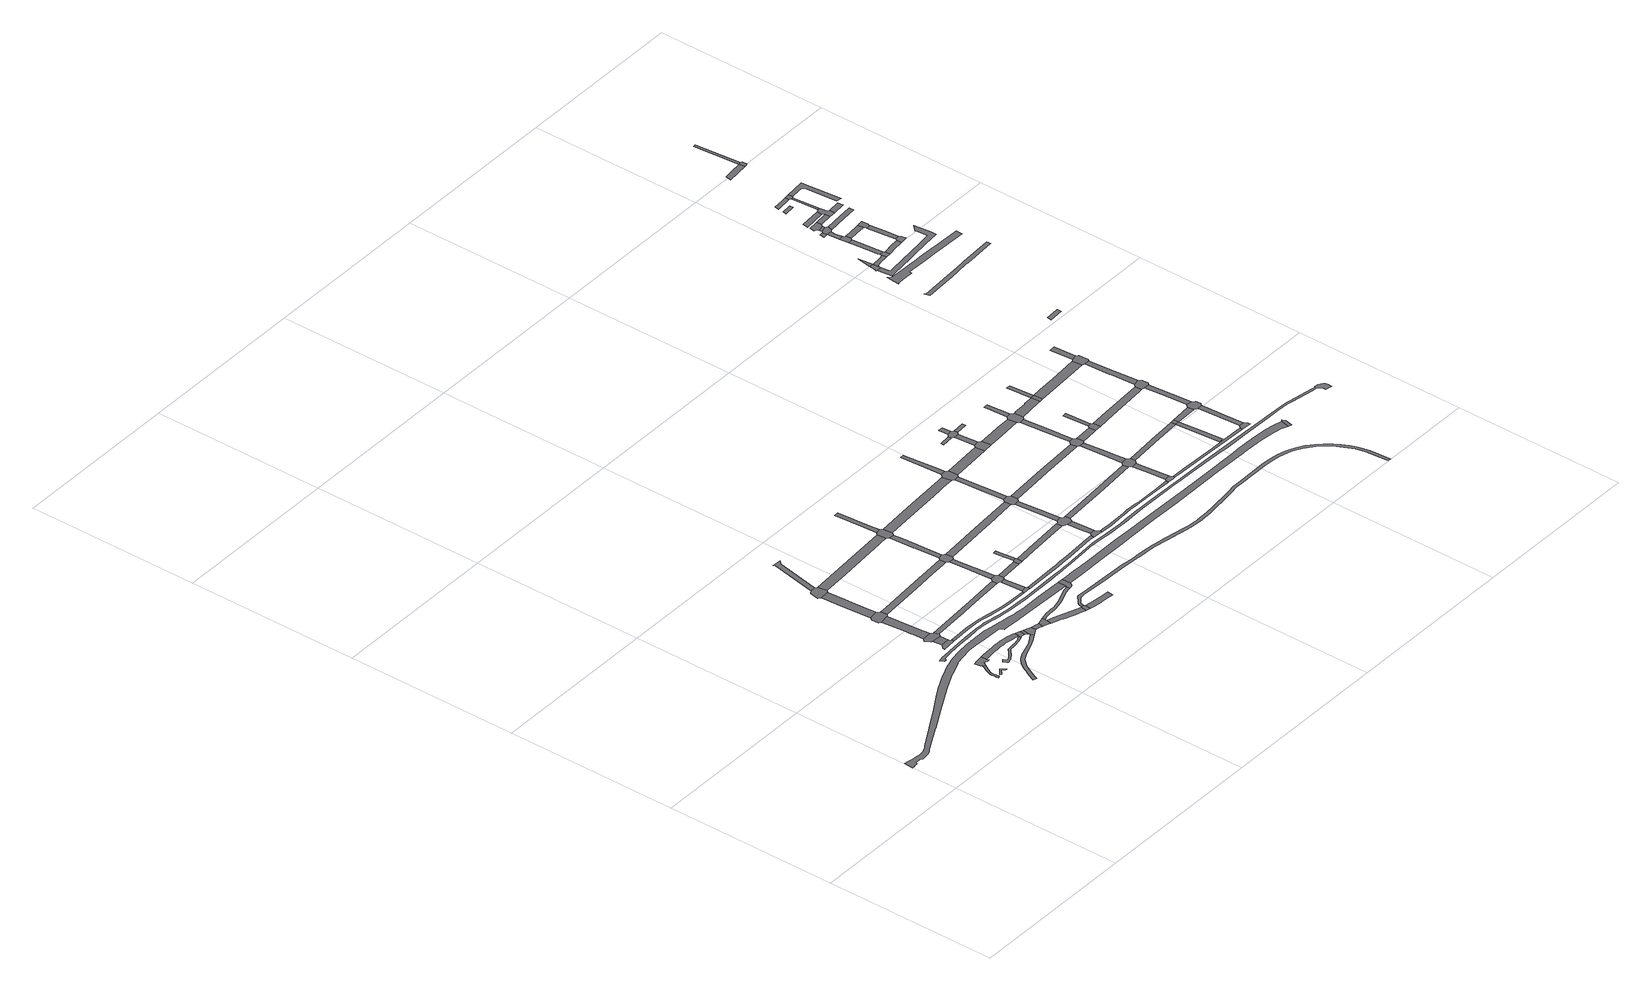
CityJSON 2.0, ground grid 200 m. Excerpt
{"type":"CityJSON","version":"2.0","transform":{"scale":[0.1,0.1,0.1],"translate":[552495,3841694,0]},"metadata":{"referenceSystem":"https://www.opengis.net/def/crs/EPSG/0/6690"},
"CityObjects":{
"road1":{"type":"Road","attributes":{"RoadStructureAttribute.sectionType":"1"},"geometry":[{"type":"MultiSurface","lod":"1","boundaries":[[[0,1,2,3,4,5,6,7,8,9,10,11,12,13,14,15,16,17,18,19,20,21,22,23,24,25,26,27,28,29,30,31,32,33,34,35,36,37,38,39,40,41,42,43,44,45,46,47,48,49,50,51,52,53,54,55,56,57,58,59,60,61,62,63,64,65,66,67,68,69,70,71,72,73,74]]]}]},
"road2":{"type":"Road","geometry":[{"type":"MultiSurface","lod":"1","boundaries":[[[75,76,77,78,79,80,81,82,83,84,85,86,87,88,89,90,91,92,93,94,95,96,97,98,99,100,101]]]}]},
"road3":{"type":"Road","geometry":[{"type":"MultiSurface","lod":"1","boundaries":[[[102,103,104,105,106,107,108,109,110,111,112,113,114,115,116,117]]]}]},
"road4":{"type":"Road","geometry":[{"type":"MultiSurface","lod":"1","boundaries":[[[118,119,120,121,122,123,124,75,101,125,126,127,128,129,130]]]}]},
"road5":{"type":"Road","geometry":[{"type":"MultiSurface","lod":"1","boundaries":[[[131,132,133,134,135,136,137,138]]]}]},
"road6":{"type":"Road","attributes":{"RoadStructureAttribute.sectionType":"1"},"geometry":[{"type":"MultiSurface","lod":"1","boundaries":[[[139,133,132,140]]]}]},
"road7":{"type":"Road","geometry":[{"type":"MultiSurface","lod":"1","boundaries":[[[141,142,143,144,139,140,145,146]]]}]},
"road8":{"type":"Road","attributes":{"RoadStructureAttribute.sectionType":"1"},"geometry":[{"type":"MultiSurface","lod":"1","boundaries":[[[147,148,149,150,151,152,153,154,142,141]]]}]},
"road9":{"type":"Road","attributes":{"RoadStructureAttribute.sectionType":"1"},"geometry":[{"type":"MultiSurface","lod":"1","boundaries":[[[155,156,157,158,159,160,161,162,163,164,165,166,167,168,169,170,171,172,173,174,175,176,177,178,179,180,181,182,183,184]]]}]},
"road10":{"type":"Road","geometry":[{"type":"MultiSurface","lod":"1","boundaries":[[[185,186,187,188,189,190,191,192,193,194,195,196,197,198,199,200,201,202,203,204,205,206,207,208,209,210,211,212,213,214,215,216,217,218,219,220,221,222,223,224,225,226,227,228,229,230,231]]]}]},
"road11":{"type":"Road","attributes":{"RoadStructureAttribute.sectionType":"1"},"geometry":[{"type":"MultiSurface","lod":"1","boundaries":[[[232,233,234,235,236,237,238,239,240,241,242,243,118,130,244,245,246,247,248,249,250,251,252,253,254,255,256,257,258,259,260,261,262,185,263]]]}]},
"road12":{"type":"Road","geometry":[{"type":"MultiSurface","lod":"1","boundaries":[[[264,265,266,267,150,149,268,269]]]}]},
"road13":{"type":"Road","attributes":{"RoadStructureAttribute.sectionType":"1"},"geometry":[{"type":"MultiSurface","lod":"1","boundaries":[[[270,271,272,273,274,275,265,264]]]}]},
"road14":{"type":"Road","geometry":[{"type":"MultiSurface","lod":"1","boundaries":[[[276,277,278,279,273,272,280,281]]]}]},
"road15":{"type":"Road","geometry":[{"type":"MultiSurface","lod":"1","boundaries":[[[282,263,185,231,283,284,285]]]}]},
"road16":{"type":"Road","attributes":{"RoadStructureAttribute.sectionType":"1"},"geometry":[{"type":"MultiSurface","lod":"1","boundaries":[[[285,284,286,287]]]}]},
"road17":{"type":"Road","attributes":{"RoadStructureAttribute.sectionType":"1"},"geometry":[{"type":"MultiSurface","lod":"1","boundaries":[[[288,289,290,291,292,277,276]]]}]},
"road18":{"type":"Road","geometry":[{"type":"MultiSurface","lod":"1","boundaries":[[[293,287,286,155,184,294,295,296]]]}]},
"road19":{"type":"Road","attributes":{"RoadStructureAttribute.sectionType":"1"},"geometry":[{"type":"MultiSurface","lod":"1","boundaries":[[[297,298,299,300,301,302,303,304,305,306,138,137,307,308,309,310,311,312,313,314,315,316,317,318]]]}]},
"road20":{"type":"Road","attributes":{"RoadStructureAttribute.sectionType":"1"},"geometry":[{"type":"MultiSurface","lod":"1","boundaries":[[[319,320,321,296,295,322,323,324,325]]]}]},
"road21":{"type":"Road","attributes":{"RoadStructureAttribute.sectionType":"1"},"geometry":[{"type":"MultiSurface","lod":"1","boundaries":[[[326,327,328,329,330,146,145,331,332,333,334,335]]]}]},
"road22":{"type":"Road","geometry":[{"type":"MultiSurface","lod":"1","boundaries":[[[336,337,325,324,338,339,340,341,342]]]}]},
"road23":{"type":"Road","attributes":{"RoadStructureAttribute.sectionType":"1"},"geometry":[{"type":"MultiSurface","lod":"1","boundaries":[[[343,344,345,269,268,346,347,348,349,350]]]}]},
"road24":{"type":"Road","attributes":{"RoadStructureAttribute.sectionType":"1"},"geometry":[{"type":"MultiSurface","lod":"1","boundaries":[[[351,352,340,339,353,354,355,356,357,358,359,360]]]}]},
"road25":{"type":"Road","attributes":{"RoadStructureAttribute.sectionType":"1"},"geometry":[{"type":"MultiSurface","lod":"1","boundaries":[[[361,281,280,362,363,364,365,366,367,368]]]}]},
"road26":{"type":"Road","attributes":{"RoadStructureAttribute.sectionType":"1"},"geometry":[{"type":"MultiSurface","lod":"1","boundaries":[[[369,370,371,372,373,374,375,376,377,378,379,380,336,342,381,382,383,384,385,386,387,388,389,390,391]]]}]},
"road27":{"type":"Road","geometry":[{"type":"MultiSurface","lod":"1","boundaries":[[[392,360,359,393,394,395]]]}]},
"road28":{"type":"Road","geometry":[{"type":"MultiSurface","lod":"1","boundaries":[[[396,397,318,317,398,399,400]]]}]},
"road29":{"type":"Road","attributes":{"RoadStructureAttribute.sectionType":"1"},"geometry":[{"type":"MultiSurface","lod":"1","boundaries":[[[401,402,403,404,405,397,396]]]}]},
"road30":{"type":"Road","geometry":[{"type":"MultiSurface","lod":"1","boundaries":[[[406,407,408,326,335,409,410,404,403,411,412,413]]]}]},
"road31":{"type":"Road","attributes":{"RoadStructureAttribute.sectionType":"1"},"geometry":[{"type":"MultiSurface","lod":"1","boundaries":[[[414,415,416,394,393,417,418,419,420,421]]]}]},
"road32":{"type":"Road","attributes":{"RoadStructureAttribute.sectionType":"1"},"geometry":[{"type":"MultiSurface","lod":"1","boundaries":[[[422,423,424,425,426,427,407,406]]]}]},
"road33":{"type":"Road","geometry":[{"type":"MultiSurface","lod":"1","boundaries":[[[428,429,430,343,350,426,425,431,432]]]}]},
"road34":{"type":"Road","geometry":[{"type":"MultiSurface","lod":"1","boundaries":[[[433,74,73,434,369,391,435,436,437,438,439,440]]]}]},
"road35":{"type":"Road","attributes":{"RoadStructureAttribute.sectionType":"1"},"geometry":[{"type":"MultiSurface","lod":"1","boundaries":[[[441,413,412,442]]]}]},
"road36":{"type":"Road","attributes":{"RoadStructureAttribute.sectionType":"1"},"geometry":[{"type":"MultiSurface","lod":"1","boundaries":[[[443,444,445,430,429,446,447,448,449]]]}]},
"road37":{"type":"Road","geometry":[{"type":"MultiSurface","lod":"1","boundaries":[[[450,451,452,453,361,368,443,449,454,455]]]}]},
"road38":{"type":"Road","geometry":[{"type":"MultiSurface","lod":"1","boundaries":[[[456,457,441,442,458,459]]]}]},
"road39":{"type":"Road","attributes":{"RoadStructureAttribute.sectionType":"1"},"geometry":[{"type":"MultiSurface","lod":"1","boundaries":[[[460,461,462,463,464,452,451]]]}]},
"road40":{"type":"Road","attributes":{"RoadStructureAttribute.sectionType":"1"},"geometry":[{"type":"MultiSurface","lod":"1","boundaries":[[[465,466,467,468,457,456]]]}]},
"road41":{"type":"Road","attributes":{"RoadStructureAttribute.sectionType":"1"},"geometry":[{"type":"MultiSurface","lod":"1","boundaries":[[[469,470,471,472,473,474,400,399,475,476,477,478,479,480,481,482]]]}]},
"road42":{"type":"Road","attributes":{"RoadStructureAttribute.sectionType":"1"},"geometry":[{"type":"MultiSurface","lod":"1","boundaries":[[[483,484,432,431,485,486,487,488]]]}]},
"road43":{"type":"Road","attributes":{"RoadStructureAttribute.sectionType":"1"},"geometry":[{"type":"MultiSurface","lod":"1","boundaries":[[[489,490,459,458,491,492,493]]]}]},
"road44":{"type":"Road","attributes":{"RoadStructureAttribute.sectionType":"1"},"geometry":[{"type":"MultiSurface","lod":"1","boundaries":[[[494,495,496,497,455,454,498,499,500,501,502,503,504]]]}]},
"road45":{"type":"Road","geometry":[{"type":"MultiSurface","lod":"1","boundaries":[[[505,506,507,482,481,508,509,510]]]}]},
"road46":{"type":"Road","attributes":{"RoadStructureAttribute.sectionType":"1"},"geometry":[{"type":"MultiSurface","lod":"1","boundaries":[[[511,512,507,506,513,514]]]}]},
"road47":{"type":"Road","geometry":[{"type":"MultiSurface","lod":"1","boundaries":[[[515,516,517,518,489,493,511,514,519,520,521]]]}]},
"road48":{"type":"Road","attributes":{"RoadStructureAttribute.sectionType":"1"},"geometry":[{"type":"MultiSurface","lod":"1","boundaries":[[[522,523,524,525,526,517,516]]]}]},
"road49":{"type":"Road","geometry":[{"type":"MultiSurface","lod":"1","boundaries":[[[527,528,529,483,488,525,524,530,531]]]}]},
"road50":{"type":"Road","attributes":{"RoadStructureAttribute.sectionType":"1"},"geometry":[{"type":"MultiSurface","lod":"1","boundaries":[[[532,533,534,535,529,528]]]}]},
"road51":{"type":"Road","attributes":{"RoadStructureAttribute.sectionType":"1"},"geometry":[{"type":"MultiSurface","lod":"1","boundaries":[[[536,537,538,539,540,541,542,543,544,545,546,547,548,549,550,551,552,553,554,555,556,557,558,559,560,561,562,563,564,565,566,567,568,569,570,571,572,573,574,575,576,577,578,579,580,581,582,583,584,585,586,587,588,589,590,591,592,593,594,595,596,597,598,599,600,601,602,603,604,605,606,607,608,609,610,611,612,613,614,615,616,617,618,619,620,621,622,623,624,625,626,627,628,629,630,631,632,633,634,635,636,637,638,639,640,641,642,643,644,645,646,647,648,649,650,651]]]}]},
"road52":{"type":"Road","geometry":[{"type":"MultiSurface","lod":"1","boundaries":[[[652,653,654,494,504,534,533,655,656,657]]]}]},
"road53":{"type":"Road","attributes":{"RoadStructureAttribute.sectionType":"1"},"geometry":[{"type":"MultiSurface","lod":"1","boundaries":[[[658,659,660,661,662,663,652,657]]]}]},
"road54":{"type":"Road","attributes":{"RoadStructureAttribute.sectionType":"1"},"geometry":[{"type":"MultiSurface","lod":"1","boundaries":[[[664,665,666,667,668,669,670,671,672,673,674,675,676,677,678,679,680,681,682,683,684,685,686,687,688,689,690,691,692,693,694,695,696,697,698,699,700,701,702,703,704,705,706,707,708,709,710,711,712,392,395,713,714,715,716,717,718,719,720,721,722,723,724,725,726,727,728,729,730,731,732,733,734,735,736,737,738,739,740,741,742,743,744,745,746,747,748,749,750,751,752,753,754,755,756,757,758,759,760,761,762,763]]]}]},
"road55":{"type":"Road","attributes":{"RoadStructureAttribute.sectionType":"1"},"geometry":[{"type":"MultiSurface","lod":"1","boundaries":[[[764,765,766,767,768,769,770,771,510,509,772,773,774,775,776,777,778,779,780]]]}]},
"road56":{"type":"Road","attributes":{"RoadStructureAttribute.sectionType":"1"},"geometry":[{"type":"MultiSurface","lod":"1","boundaries":[[[781,782,656,655,783]]]}]},
"road57":{"type":"Road","attributes":{"RoadStructureAttribute.sectionType":"1"},"geometry":[{"type":"MultiSurface","lod":"1","boundaries":[[[784,785,521,520,786,787,788,789]]]}]},
"road58":{"type":"Road","attributes":{"RoadStructureAttribute.sectionType":"1"},"geometry":[{"type":"MultiSurface","lod":"1","boundaries":[[[790,791,531,530,792,793]]]}]},
"road59":{"type":"Road","attributes":{"RoadStructureAttribute.sectionType":"1"},"geometry":[{"type":"MultiSurface","lod":"1","boundaries":[[[794,795,796,797,798,799,800,801,802,803,804,805,806,807,808,809,440,439,810,811,812,813,814,815,816,817,818,819,820,821,822,823,824,825,826,827,828,829]]]}]},
"road60":{"type":"Road","geometry":[{"type":"MultiSurface","lod":"1","boundaries":[[[830,831,832,833]]]}]},
"road61":{"type":"Road","geometry":[{"type":"MultiSurface","lod":"1","boundaries":[[[834,835,781,783,836,837]]]}]},
"road62":{"type":"Road","attributes":{"RoadStructureAttribute.sectionType":"1"},"geometry":[{"type":"MultiSurface","lod":"1","boundaries":[[[838,835,834,839]]]}]},
"road63":{"type":"Road","geometry":[{"type":"MultiSurface","lod":"1","boundaries":[[[840,841,830,833,838,839,842,843]]]}]},
"road64":{"type":"Road","attributes":{"RoadStructureAttribute.sectionType":"1"},"geometry":[{"type":"MultiSurface","lod":"1","boundaries":[[[844,845,841,840]]]}]},
"road65":{"type":"Road","geometry":[{"type":"MultiSurface","lod":"1","boundaries":[[[846,847,848,780,779,849,850,851,852]]]}]},
"road66":{"type":"Road","geometry":[{"type":"MultiSurface","lod":"1","boundaries":[[[853,854,843,842]]]}]},
"road67":{"type":"Road","attributes":{"RoadStructureAttribute.sectionType":"1"},"geometry":[{"type":"MultiSurface","lod":"1","boundaries":[[[855,856,857,858,848,847]]]}]},
"road68":{"type":"Road","geometry":[{"type":"MultiSurface","lod":"1","boundaries":[[[859,860,861,784,789,862,863,857,856,864,865]]]}]},
"road69":{"type":"Road","attributes":{"RoadStructureAttribute.sectionType":"1"},"geometry":[{"type":"MultiSurface","lod":"1","boundaries":[[[866,867,868,837,836,869,870]]]}]},
"road70":{"type":"Road","attributes":{"RoadStructureAttribute.sectionType":"1"},"geometry":[{"type":"MultiSurface","lod":"1","boundaries":[[[871,872,873,874,875,861,860]]]}]},
"road71":{"type":"Road","geometry":[{"type":"MultiSurface","lod":"1","boundaries":[[[876,877,878,790,793,874,873,879,880]]]}]},
"road72":{"type":"Road","attributes":{"RoadStructureAttribute.sectionType":"1"},"geometry":[{"type":"MultiSurface","lod":"1","boundaries":[[[881,882,883,884,885,886,877,876]]]}]},
"road73":{"type":"Road","geometry":[{"type":"MultiSurface","lod":"1","boundaries":[[[887,888,889,866,870,883,882,890,891]]]}]},
"road74":{"type":"Road","attributes":{"RoadStructureAttribute.sectionType":"1"},"geometry":[{"type":"MultiSurface","lod":"1","boundaries":[[[892,880,879,893,894]]]}]},
"road75":{"type":"Road","attributes":{"RoadStructureAttribute.sectionType":"1"},"geometry":[{"type":"MultiSurface","lod":"1","boundaries":[[[895,896,897,898,889,888]]]}]},
"road76":{"type":"Road","attributes":{"RoadStructureAttribute.sectionType":"1"},"geometry":[{"type":"MultiSurface","lod":"1","boundaries":[[[899,900,901,865,864,902,903]]]}]},
"road77":{"type":"Road","geometry":[{"type":"MultiSurface","lod":"1","boundaries":[[[904,905,892,894,906,907]]]}]},
"road78":{"type":"Road","attributes":{"RoadStructureAttribute.sectionType":"1"},"geometry":[{"type":"MultiSurface","lod":"1","boundaries":[[[908,909,910,852,851,911,912,913,914,915]]]}]},
"road79":{"type":"Road","attributes":{"RoadStructureAttribute.sectionType":"1"},"geometry":[{"type":"MultiSurface","lod":"1","boundaries":[[[916,917,905,904]]]}]},
"road80":{"type":"Road","attributes":{"RoadStructureAttribute.sectionType":"1"},"geometry":[{"type":"MultiSurface","lod":"1","boundaries":[[[918,919,920,921,922,923,891,890,924,925]]]}]},
"road81":{"type":"Road","geometry":[{"type":"MultiSurface","lod":"1","boundaries":[[[926,918,925,927]]]}]},
"road82":{"type":"Road","attributes":{"RoadStructureAttribute.sectionType":"1"},"geometry":[{"type":"MultiSurface","lod":"1","boundaries":[[[928,929,918,926]]]}]},
"road83":{"type":"Road","attributes":{"RoadStructureAttribute.sectionType":"1"},"geometry":[{"type":"MultiSurface","lod":"1","boundaries":[[[903,930,931,932,933,934]]]}]},
"road84":{"type":"Road","geometry":[{"type":"MultiSurface","lod":"1","boundaries":[[[935,899,903,934]]]}]},
"road85":{"type":"Road","attributes":{"RoadStructureAttribute.sectionType":"1"},"geometry":[{"type":"MultiSurface","lod":"1","boundaries":[[[936,937,907,906,938,939,940]]]}]},
"road86":{"type":"Road","attributes":{"RoadStructureAttribute.sectionType":"1"},"geometry":[{"type":"MultiSurface","lod":"1","boundaries":[[[941,942,935,934,943]]]}]},
"road87":{"type":"Road","geometry":[{"type":"MultiSurface","lod":"1","boundaries":[[[944,915,914,945,946,947]]]}]},
"road88":{"type":"Road","attributes":{"RoadStructureAttribute.sectionType":"1"},"geometry":[{"type":"MultiSurface","lod":"1","boundaries":[[[948,949,950,926,927,951,952]]]}]},
"road89":{"type":"Road","attributes":{"RoadStructureAttribute.sectionType":"1"},"geometry":[{"type":"MultiSurface","lod":"1","boundaries":[[[953,954,955,956,957,944,947]]]}]},
"road90":{"type":"Road","geometry":[{"type":"MultiSurface","lod":"1","boundaries":[[[958,941,943,956,955,959,960,961,962,963]]]}]},
"road91":{"type":"Road","geometry":[{"type":"MultiSurface","lod":"1","boundaries":[[[964,829,828,965,966]]]}]},
"road92":{"type":"Road","attributes":{"RoadStructureAttribute.sectionType":"1"},"geometry":[{"type":"MultiSurface","lod":"1","boundaries":[[[967,968,969,958,963,970,971,972]]]}]},
"road93":{"type":"Road","geometry":[{"type":"MultiSurface","lod":"1","boundaries":[[[973,974,975,936,940,976,967,972,977,978]]]}]},
"road94":{"type":"Road","attributes":{"RoadStructureAttribute.sectionType":"1"},"geometry":[{"type":"MultiSurface","lod":"1","boundaries":[[[979,980,981,982,983,975,974]]]}]},
"road95":{"type":"Road","geometry":[{"type":"MultiSurface","lod":"1","boundaries":[[[984,985,986,987,948,952,981,980,988,989]]]}]},
"road96":{"type":"Road","attributes":{"RoadStructureAttribute.sectionType":"1"},"geometry":[{"type":"MultiSurface","lod":"1","boundaries":[[[990,991,985,984]]]}]},
"road97":{"type":"Road","attributes":{"RoadStructureAttribute.sectionType":"1"},"geometry":[{"type":"MultiSurface","lod":"1","boundaries":[[[992,993,994,995,996]]]}]},
"road98":{"type":"Road","geometry":[{"type":"MultiSurface","lod":"1","boundaries":[[[997,998,999,1000,1001,1002,1003]]]}]},
"road99":{"type":"Road","geometry":[{"type":"MultiSurface","lod":"1","boundaries":[[[1004,997,1003]]]}]},
"road100":{"type":"Road","attributes":{"RoadStructureAttribute.sectionType":"1"},"geometry":[{"type":"MultiSurface","lod":"1","boundaries":[[[1005,1006,1007,1003,1002,1008,1009,1010,1011,1012]]]}]},
"road101":{"type":"Road","geometry":[{"type":"MultiSurface","lod":"1","boundaries":[[[1013,1014,1015,1005,1012,1016,1017]]]}]},
"road102":{"type":"Road","attributes":{"RoadStructureAttribute.sectionType":"1"},"geometry":[{"type":"MultiSurface","lod":"1","boundaries":[[[1018,1019,1020,1021,1022,1023,1024,1015,1014]]]}]},
"road103":{"type":"Road","attributes":{"RoadStructureAttribute.sectionType":"1"},"geometry":[{"type":"MultiSurface","lod":"1","boundaries":[[[1025,1026,1027,1028,1029,1030,1031,1032,1033,1034,1035,1036,1037,1038,1039,1040,1041]]]}]},
"road104":{"type":"Road","attributes":{"RoadStructureAttribute.sectionType":"1"},"geometry":[{"type":"MultiSurface","lod":"1","boundaries":[[[1042,1043,1044,1045]]]}]},
"road105":{"type":"Road","geometry":[{"type":"MultiSurface","lod":"1","boundaries":[[[1046,1047,1048,1049,1050,1021,1020,1051,1052,1053,1054,1055]]]}]},
"road106":{"type":"Road","attributes":{"RoadStructureAttribute.sectionType":"1"},"geometry":[{"type":"MultiSurface","lod":"1","boundaries":[[[1045,1049,1048,1056,1057,1058]]]}]},
"road107":{"type":"Road","attributes":{"RoadStructureAttribute.sectionType":"1"},"geometry":[{"type":"MultiSurface","lod":"1","boundaries":[[[1059,1060,1061,1062,1063,1064,1065,1066,1067,1068,1069,1070,1071,1072,1073,1074,1075,1076,1077,1078,1079,1080]]]}]},
"road108":{"type":"Road","attributes":{"RoadStructureAttribute.sectionType":"1"},"geometry":[{"type":"MultiSurface","lod":"1","boundaries":[[[1081,1082,1083,1084,1085,1086,1087,1088,1089,1090,1091,1092,1093,1094,1095,1096,1097,1098,1099,1100,1101,1102,1103,1001,1000]]]}]},
"road109":{"type":"Road","attributes":{"RoadStructureAttribute.sectionType":"1"},"geometry":[{"type":"MultiSurface","lod":"1","boundaries":[[[1104,1105,1106,1017,1016,1107,1108,1109]]]}]},
"road110":{"type":"Road","geometry":[{"type":"MultiSurface","lod":"1","boundaries":[[[1110,1111,1112,1113,1042,1045,1058,1114,1115,1116]]]}]},
"road111":{"type":"Road","attributes":{"RoadStructureAttribute.sectionType":"1"},"geometry":[{"type":"MultiSurface","lod":"1","boundaries":[[[1117,1118,1119,1120,1112,1111]]]}]},
"road112":{"type":"Road","attributes":{"RoadStructureAttribute.sectionType":"1"},"geometry":[{"type":"MultiSurface","lod":"1","boundaries":[[[1121,1122,1123,1124,1125,1119,1118,1126,1127]]]}]},
"road113":{"type":"Road","attributes":{"RoadStructureAttribute.sectionType":"1"},"geometry":[{"type":"MultiSurface","lod":"1","boundaries":[[[1128,1129,1130,1131,1055,1054,1132,1133,1134,1135]]]}]},
"road114":{"type":"Road","geometry":[{"type":"MultiSurface","lod":"1","boundaries":[[[1136,1137,1138,1139]]]}]},
"road115":{"type":"Road","geometry":[{"type":"MultiSurface","lod":"1","boundaries":[[[1140,1141,1142,1143,1144,1104,1109,1145,1146]]]}]},
"road116":{"type":"Road","attributes":{"RoadStructureAttribute.sectionType":"1"},"geometry":[{"type":"MultiSurface","lod":"1","boundaries":[[[1147,1121,1127,1148]]]}]},
"road117":{"type":"Road","attributes":{"RoadStructureAttribute.sectionType":"1"},"geometry":[{"type":"MultiSurface","lod":"1","boundaries":[[[1149,1150,1151,1152]]]}]},
"road118":{"type":"Road","attributes":{"RoadStructureAttribute.sectionType":"1"},"geometry":[{"type":"MultiSurface","lod":"1","boundaries":[[[1153,1154,1155,1156,1157,1142,1141]]]}]},
"road119":{"type":"Road","geometry":[{"type":"MultiSurface","lod":"1","boundaries":[[[1158,1159,1128,1135,1160,1161,1156,1155,1162,1163,1164]]]}]},
"road120":{"type":"Road","attributes":{"RoadStructureAttribute.sectionType":"1"},"geometry":[{"type":"MultiSurface","lod":"1","boundaries":[[[1165,1166,1116,1115,1167,1168]]]}]},
"road121":{"type":"Road","attributes":{"RoadStructureAttribute.sectionType":"1"},"geometry":[{"type":"MultiSurface","lod":"1","boundaries":[[[1169,1170,1171,1172,1173]]]}]},
"road122":{"type":"Road","geometry":[{"type":"MultiSurface","lod":"1","boundaries":[[[1174,1175,1176,1177,1178,1136,1139,1179,1147,1148,1180,1181]]]}]},
"road123":{"type":"Road","geometry":[{"type":"MultiSurface","lod":"1","boundaries":[[[1182,1183,1184,1177,1176]]]}]},
"road124":{"type":"Road","geometry":[{"type":"MultiSurface","lod":"1","boundaries":[[[1185,1169,1173,1183,1182,1186]]]}]},
"road125":{"type":"Road","attributes":{"RoadStructureAttribute.sectionType":"1"},"geometry":[{"type":"MultiSurface","lod":"1","boundaries":[[[1187,1188,1181,1180,1189]]]}]},
"road126":{"type":"Road","attributes":{"RoadStructureAttribute.sectionType":"1"},"geometry":[{"type":"MultiSurface","lod":"1","boundaries":[[[1190,1185,1186,1191,1192,1193,1194,1195]]]}]},
"road127":{"type":"Road","attributes":{"RoadStructureAttribute.sectionType":"1"},"geometry":[{"type":"MultiSurface","lod":"1","boundaries":[[[1196,1197,1198,1199,1200]]]}]},
"road128":{"type":"Road","geometry":[{"type":"MultiSurface","lod":"1","boundaries":[[[1201,1196,1200,1202,1203]]]}]},
"road129":{"type":"Road","geometry":[{"type":"MultiSurface","lod":"1","boundaries":[[[1204,1205,1196,1201]]]}]}
},
"vertices":[
[2991,1321,0],[2746,1321,0],[2638,1329,0],[2621,1330,0],[2544,1340,0],[2433,1355,0],[2424,1357,0],[2310,1374,0],[2210,1388,0],[2078,1389,0],[2035,1389,0],[1930,1388,0],[1785,1374,0],[1663,1348,0],[1601,1335,0],[1591,1330,0],[1530,1312,0],[1509,1306,0],[1387,1253,0],[1379,1250,0],[1292,1209,0],[1185,1158,0],[1065,1085,0],[885,975,0],[626,825,0],[621,822,0],[358,670,0],[334,656,0],[269,628,0],[248,624,0],[213,622,0],[171,626,0],[120,631,0],[56,638,0],[8,647,0],[1,542,0],[32,539,0],[32,543,0],[39,552,0],[73,548,0],[82,552,0],[86,562,0],[95,572,0],[153,569,0],[176,557,0],[184,555,0],[202,554,0],[236,558,0],[277,564,0],[305,577,0],[334,595,0],[367,614,0],[642,762,0],[650,767,0],[926,919,0],[1049,986,0],[1229,1083,0],[1331,1132,0],[1416,1173,0],[1464,1192,0],[1539,1222,0],[1630,1257,0],[1637,1265,0],[1746,1286,0],[1861,1305,0],[1880,1305,0],[1974,1306,0],[2119,1302,0],[2331,1292,0],[2359,1247,0],[2400,1246,0],[2564,1241,0],[2684,1238,0],[3293,1220,0],[3294,1315,0],
[1749,1046,0],[1747,1035,0],[1739,1016,0],[1738,1013,0],[1728,994,0],[1717,970,0],[1704,942,0],[1694,920,0],[1690,899,0],[1688,874,0],[1688,851,0],[1690,831,0],[1692,799,0],[1719,809,0],[1717,814,0],[1715,829,0],[1713,847,0],[1711,864,0],[1711,879,0],[1713,895,0],[1717,914,0],[1724,933,0],[1734,953,0],[1745,974,0],[1756,992,0],[1760,1000,0],[1773,1023,0],
[1765,817,0],[1775,826,0],[1784,834,0],[1794,843,0],[1805,851,0],[1814,854,0],[1822,849,0],[1841,826,0],[1847,821,0],[1856,824,0],[1852,839,0],[1841,853,0],[1825,872,0],[1815,882,0],[1742,824,0],[1755,808,0],
[1856,1148,0],[1831,1145,0],[1794,1139,0],[1763,1134,0],[1730,1127,0],[1739,1060,0],[1746,1056,0],[1784,1041,0],[1795,1060,0],[1803,1072,0],[1842,1051,0],[1866,1054,0],[1862,1081,0],
[1879,1557,0],[1878,1577,0],[1774,1569,0],[1741,1534,0],[1734,1506,0],[1889,1518,0],[1900,1518,0],[1899,1548,0],
[1765,1679,0],[1872,1670,0],
[1848,1781,0],[1738,1774,0],[1714,1747,0],[1747,1689,0],[1902,1705,0],[1880,1758,0],
[1842,1863,0],[1830,2027,0],[1812,2287,0],[1703,2269,0],[1708,2206,0],[1724,2018,0],[1733,1924,0],[1733,1902,0],
[2447,998,0],[2394,963,0],[2337,930,0],[2330,926,0],[2282,907,0],[2213,878,0],[2145,858,0],[2101,837,0],[2071,818,0],[2058,809,0],[2024,777,0],[1989,729,0],[1960,681,0],[1950,656,0],[1930,621,0],[1908,575,0],[1891,538,0],[1880,510,0],[1918,497,0],[1929,528,0],[1951,576,0],[1990,646,0],[2022,704,0],[2089,782,0],[2111,794,0],[2161,820,0],[2238,849,0],[2320,884,0],[2402,923,0],[2469,961,0],
[2353,1073,0],[2333,1058,0],[2317,1049,0],[2304,1043,0],[2288,1037,0],[2269,1033,0],[2249,1030,0],[2227,1028,0],[2204,1026,0],[2176,1023,0],[2131,1017,0],[2122,1015,0],[2114,1009,0],[2093,989,0],[2076,975,0],[2060,962,0],[2042,947,0],[2025,934,0],[2009,923,0],[1998,919,0],[1986,918,0],[1975,924,0],[1963,939,0],[1955,951,0],[1923,928,0],[1948,890,0],[1955,879,0],[1963,881,0],[1969,882,0],[1987,888,0],[2008,898,0],[2031,911,0],[2053,926,0],[2080,946,0],[2105,971,0],[2120,984,0],[2133,994,0],[2155,996,0],[2178,998,0],[2209,1001,0],[2234,1004,0],[2257,1008,0],[2285,1015,0],[2316,1023,0],[2336,1031,0],[2355,1040,0],[2356,1041,0],
[2351,1132,0],[2314,1142,0],[2270,1152,0],[2228,1158,0],[2184,1163,0],[2143,1164,0],[2094,1164,0],[2050,1162,0],[2008,1160,0],[1960,1157,0],[1916,1154,0],[1875,1150,0],[1882,1083,0],[1908,1087,0],[1937,1090,0],[1962,1093,0],[1986,1094,0],[2011,1095,0],[2045,1096,0],[2069,1097,0],[2093,1097,0],[2124,1098,0],[2153,1098,0],[2179,1097,0],[2201,1096,0],[2228,1092,0],[2255,1088,0],[2278,1085,0],[2303,1081,0],[2322,1079,0],[2350,1074,0],[2373,1125,0],
[1796,2413,0],[1688,2401,0],[1667,2370,0],[1674,2289,0],[1836,2307,0],[1830,2382,0],
[1776,2703,0],[1770,2788,0],[1757,2990,0],[1648,2983,0],[1661,2798,0],[1668,2696,0],
[1737,3141,0],[1679,3137,0],[1641,3116,0],[1621,3009,0],[1782,3016,0],[1762,3123,0],
[2385,1122,0],[2376,1048,0],[2411,1040,0],[2426,1107,0],
[2444,1016,0],[2460,1095,0],
[1840,3649,0],[1877,3680,0],[1775,3691,0],[1783,3684,0],[1785,3665,0],
[2495,1081,0],[2517,989,0],[2544,1004,0],[2545,1062,0],
[2729,1496,0],[2629,1502,0],[2544,1515,0],[2507,1521,0],[2491,1524,0],[2461,1528,0],[2356,1545,0],[2326,1547,0],[2261,1554,0],[2141,1560,0],[2139,1530,0],[2264,1529,0],[2287,1526,0],[2341,1520,0],[2456,1502,0],[2492,1496,0],[2513,1493,0],[2558,1487,0],[2629,1477,0],[2732,1471,0],[2949,1468,0],[2951,1491,0],
[2611,1047,0],[2603,1049,0],[2568,1057,0],[2599,995,0],[2615,989,0],[2630,984,0],[2643,1045,0],
[2906,1834,0],[2874,1832,0],[2597,1812,0],[2442,1800,0],[2092,1774,0],[2222,1727,0],[2324,1734,0],[2456,1743,0],[2739,1763,0],[2911,1775,0],
[2730,1069,0],[2678,1055,0],[2679,968,0],[2719,954,0],[2734,1016,0],[2726,1023,0],[2736,1036,0],
[2863,2460,0],[2345,2421,0],[1919,2388,0],[2202,2333,0],[2351,2345,0],[2640,2369,0],[2824,2382,0],[2868,2385,0],
[3050,902,0],[2810,988,0],[2762,939,0],[2830,909,0],[2855,899,0],[2975,851,0],[3083,814,0],[3088,812,0],[3102,809,0],[3113,880,0],
[2806,3200,0],[2103,3040,0],[2203,3048,0],[2371,3061,0],[2609,3078,0],[2715,3086,0],[2751,3089,0],[2816,3094,0],
[3282,1204,0],[3263,1196,0],[3241,1191,0],[3221,1186,0],[3205,1181,0],[3155,1163,0],[3050,1119,0],[2953,1096,0],[2895,1093,0],[2818,1087,0],[2766,1076,0],[2741,1071,0],[2773,1049,0],[2779,1049,0],[2833,1055,0],[2921,1060,0],[2988,1074,0],[3070,1094,0],[3135,1117,0],[3180,1138,0],[3207,1148,0],[3278,1161,0],[3284,1162,0],
[3120,882,0],[3150,799,0],[3160,868,0],[3155,875,0],
[3029,1511,0],[2964,1506,0],[3034,1469,0],[3047,1469,0],[3046,1499,0],
[3017,1651,0],[3009,1744,0],[3011,1766,0],[2951,1753,0],[2957,1649,0],
[2998,1872,0],[2932,1866,0],[2925,1858,0],[2934,1773,0],[2946,1763,0],[3014,1776,0],[3026,1784,0],[3023,1846,0],
[3363,842,0],[3258,854,0],[3175,865,0],[3201,788,0],[3276,779,0],[3361,775,0],[3466,768,0],[3471,835,0],
[2996,1894,0],[2975,2105,0],[2974,2119,0],[2953,2361,0],[2897,2359,0],[2914,2114,0],
[2964,2479,0],[2943,2496,0],[2885,2484,0],[2979,2391,0],[2973,2471,0],
[3313,1314,0],[3292,1214,0],[3305,1165,0],[3328,1173,0],[3345,1184,0],[3355,1199,0],[3360,1212,0],[3361,1313,0],
[3291,1867,0],[3296,1804,0],
[2842,3069,0],[2863,2784,0],[2864,2780,0],[2924,2785,0],[2923,2794,0],[2908,2998,0],[2902,3069,0],
[2909,3218,0],[2893,3234,0],[2830,3220,0],[2824,3220,0],[2925,3105,0],[2918,3209,0],
[3344,1886,0],[3304,1882,0],[3350,1808,0],[3346,1871,0],
[2892,3242,0],[2880,3349,0],[2850,3725,0],[2798,3725,0],[2821,3375,0],
[3327,2062,0],[3322,2119,0],[3284,2117,0],[3290,2044,0],
[4033,1536,0],[3781,1519,0],[3679,1516,0],[3574,1513,0],[3511,1511,0],[3486,1510,0],[3466,1475,0],[3506,1476,0],[3573,1479,0],[3699,1485,0],[3781,1489,0],[4044,1504,0],[4098,1500,0],[4101,1537,0],
[4009,2551,0],[3495,2511,0],[3502,2432,0],[3644,2443,0],[3977,2472,0],[4015,2475,0],
[4042,1926,0],[3554,1888,0],[3561,1823,0],[3920,1849,0],[4048,1859,0],
[3944,3287,0],[3890,3284,0],[3430,3252,0],[3177,3230,0],[3173,3122,0],[3309,3130,0],[3532,3149,0],[3661,3160,0],[3784,3169,0],[3825,3172,0],[3970,3183,0],
[4191,1545,0],[4189,1567,0],[4128,1562,0],[4189,1493,0],[4220,1491,0],[4221,1516,0],
[4103,1832,0],[4116,1690,0],[4180,1692,0],[4170,1828,0],
[4171,1932,0],[4142,1955,0],[4086,1952,0],[4062,1928,0],[4180,1853,0],[4200,1875,0],[4196,1934,0],
[4142,1966,0],[4123,2206,0],[4104,2452,0],[4046,2445,0],[4066,2202,0],
[4118,2568,0],[4099,2585,0],[4038,2584,0],[4129,2481,0],[4126,2561,0],
[4076,2872,0],[4052,3166,0],[3993,3159,0],[4016,2867,0],
[7508,1248,0],[7502,1281,0],[7492,1298,0],[7472,1316,0],[7445,1325,0],[7402,1335,0],[7397,1320,0],[7360,1327,0],[7056,1380,0],[7019,1386,0],[6997,1388,0],[6719,1398,0],[6654,1400,0],[6264,1411,0],[5997,1418,0],[5781,1424,0],[5422,1431,0],[5338,1433,0],[5281,1434,0],[4949,1440,0],[4793,1444,0],[4677,1443,0],[4589,1439,0],[4519,1437,0],[4439,1435,0],[4362,1435,0],[4209,1441,0],[4099,1447,0],[4049,1452,0],[4017,1451,0],[3917,1448,0],[3779,1436,0],[3733,1434,0],[3597,1427,0],[3572,1426,0],[3434,1421,0],[3417,1420,0],[3282,1421,0],[3085,1419,0],[2930,1418,0],[2787,1419,0],[2697,1423,0],[2592,1432,0],[2586,1433,0],[2524,1439,0],[2522,1439,0],[2445,1451,0],[2402,1458,0],[2314,1472,0],[2287,1474,0],[2242,1476,0],[2194,1476,0],[2192,1476,0],[2064,1472,0],[1902,1465,0],[1735,1453,0],[1612,1440,0],[1552,1427,0],[1575,1382,0],[1600,1385,0],[1620,1412,0],[1745,1429,0],[1895,1440,0],[2067,1444,0],[2147,1450,0],[2192,1453,0],[2290,1446,0],[2400,1433,0],[2439,1426,0],[2522,1411,0],[2530,1411,0],[2600,1405,0],[2638,1402,0],[2750,1396,0],[2875,1392,0],[3085,1394,0],[3285,1394,0],[3402,1398,0],[3421,1398,0],[3545,1404,0],[3572,1405,0],[3677,1410,0],[3746,1414,0],[3859,1420,0],[3947,1428,0],[4019,1426,0],[4059,1427,0],[4184,1418,0],[4282,1411,0],[4362,1407,0],[4470,1408,0],[4496,1409,0],[4599,1412,0],[4687,1418,0],[4798,1417,0],[4949,1415,0],[5264,1411,0],[5388,1408,0],[5554,1404,0],[5814,1392,0],[6009,1386,0],[6059,1384,0],[6344,1377,0],[6705,1373,0],[6864,1372,0],[6942,1368,0],[7007,1361,0],[7067,1351,0],[7327,1309,0],[7380,1300,0],[7405,1285,0],[7420,1270,0],[7428,1255,0],[7425,1230,0],[7426,1218,0],[7504,1207,0],
[3983,3325,0],[3983,3315,0],[3956,3288,0],[4075,3190,0],[4071,3299,0],[4044,3320,0],
[4039,3379,0],[4033,3439,0],[4028,3501,0],[4000,3812,0],[3952,3809,0],[3979,3380,0],
[6914,153,0],[6905,258,0],[6887,327,0],[6871,390,0],[6843,465,0],[6805,537,0],[6764,606,0],[6725,655,0],[6709,676,0],[6651,738,0],[6577,800,0],[6572,804,0],[6482,858,0],[6432,881,0],[6386,902,0],[6289,926,0],[6199,938,0],[6162,940,0],[6064,944,0],[5694,943,0],[5606,942,0],[5514,929,0],[5382,910,0],[5328,903,0],[5207,888,0],[5119,882,0],[5030,879,0],[4960,876,0],[4956,876,0],[4910,880,0],[4820,889,0],[4728,903,0],[4667,913,0],[4509,941,0],[4398,960,0],[4354,967,0],[4221,978,0],[4151,981,0],[4084,984,0],[4026,990,0],[3906,1000,0],[3563,1014,0],[3306,1024,0],[3246,1024,0],[3231,1018,0],[3174,971,0],[3152,953,0],[3139,943,0],[3132,920,0],[3162,925,0],[3212,968,0],[3231,983,0],[3244,986,0],[3251,986,0],[3304,987,0],[3562,976,0],[3904,963,0],[4051,952,0],[4082,949,0],[4123,947,0],[4219,941,0],[4274,936,0],[4349,930,0],[4502,906,0],[4660,878,0],[4698,872,0],[4815,854,0],[4905,843,0],[4957,841,0],[4974,841,0],[5030,841,0],[5122,845,0],[5210,853,0],[5387,875,0],[5408,878,0],[5519,891,0],[5609,905,0],[5694,908,0],[6064,907,0],[6175,901,0],[6197,900,0],[6282,891,0],[6374,867,0],[6415,850,0],[6465,828,0],[6545,779,0],[6553,774,0],[6626,712,0],[6681,653,0],[6684,650,0],[6735,586,0],[6773,519,0],[6808,449,0],[6837,379,0],[6852,317,0],[6868,252,0],[6876,150,0],[6885,23,0],[6885,7,0],[6923,8,0],
[5071,1512,0],[4821,1517,0],[4779,1518,0],[4651,1522,0],[4588,1519,0],[4585,1519,0],[4358,1512,0],[4256,1514,0],[4361,1485,0],[4539,1491,0],[4563,1492,0],[4681,1495,0],[4783,1496,0],[4819,1497,0],[5076,1492,0],[5265,1487,0],[5266,1514,0],
[4540,3334,0],[4388,3323,0],[4549,3225,0],
[5202,2009,0],[4707,1972,0],[4716,1911,0],[4789,1916,0],[5146,1945,0],[5221,1951,0],
[5162,2631,0],[4645,2596,0],[4651,2520,0],[5175,2558,0],
[6653,1252,0],[6639,1255,0],[6553,1271,0],[6415,1283,0],[6258,1286,0],[6113,1290,0],[6042,1289,0],[5556,1284,0],[5216,1289,0],[4821,1296,0],[4410,1302,0],[4193,1305,0],[3817,1306,0],[3603,1307,0],[3569,1308,0],[3371,1313,0],[3567,1213,0],[3878,1214,0],[4184,1215,0],[4340,1215,0],[4726,1216,0],[4837,1214,0],[5064,1209,0],[5100,1209,0],[5266,1209,0],[5676,1208,0],[6021,1204,0],[6071,1203,0],[6174,1203,0],[6331,1199,0],[6421,1195,0],[6556,1179,0],[6593,1171,0],[6639,1160,0],[6722,1133,0],[6743,1231,0],
[4514,3653,0],[4380,3639,0],[4379,3606,0],[4519,3617,0],
[4627,3372,0],[4560,3358,0],[4667,3234,0],[4659,3347,0],
[4543,3599,0],[4606,3600,0],
[4599,3685,0],[4540,3676,0],[4626,3623,0],[4625,3664,0],
[4594,3792,0],[4536,3792,0],
[5350,1534,0],[5349,1545,0],[5283,1536,0],[5283,1487,0],[5340,1485,0],[5374,1485,0],[5368,1507,0],
[4769,3634,0],[4764,3676,0],
[5332,1732,0],[5314,1931,0],[5249,1918,0],[5266,1730,0],
[5318,2043,0],[5310,2050,0],[5238,2042,0],[5234,1946,0],[5247,1931,0],[5344,1964,0],[5342,2022,0],
[5102,3374,0],[4927,3363,0],[4833,3357,0],[4849,3248,0],[5114,3268,0],
[5299,2159,0],[5285,2292,0],[5259,2541,0],[5197,2540,0],[5218,2287,0],
[5243,2668,0],[5191,2663,0],[5175,2646,0],[5283,2562,0],[5272,2642,0],
[5223,2960,0],[5200,3248,0],[5143,3240,0],[5143,3196,0],[5166,2956,0],[5181,2808,0],
[5191,3405,0],[5186,3405,0],[5130,3402,0],[5227,3279,0],[5219,3381,0],
[5485,2655,0],[5340,2566,0],[5491,2578,0],
[5166,3680,0],[5140,3679,0],[5112,3678,0],[5114,3640,0],
[6059,2078,0],[5852,2063,0],[5798,2059,0],[5858,2005,0],[6063,2021,0],
[5547,2682,0],[5508,2680,0],[5578,2584,0],[5571,2668,0],
[6158,1490,0],[5971,1494,0],[5527,1504,0],[5494,1481,0],[5981,1467,0],[6129,1462,0],[6401,1455,0],[6406,1485,0],
[5529,2982,0],[5484,2980,0],
[5522,3412,0],[5504,3405,0],[5409,3401,0],[5410,3395,0],[5243,3387,0],[5243,3382,0],[5492,3301,0],[5527,3303,0],
[5569,3416,0],[5577,3307,0],
[5545,3697,0],[5501,3700,0],
[6083,1748,0],[6101,1502,0],[6156,1505,0],[6133,1748,0],[6108,2022,0],
[6104,2081,0],
[6300,2717,0],[5797,2683,0],[5803,2602,0],[6267,2638,0],[6306,2641,0],
[6352,2099,0],[6265,2093,0],[6368,2034,0],
[6438,1515,0],[6521,1451,0],[6521,1481,0],[6493,1511,0],
[6244,3463,0],[5902,3439,0],[5686,3424,0],[5869,3328,0],[6263,3356,0],
[6479,1746,0],[6465,1985,0],[6463,2015,0],[6403,2012,0],[6422,1746,0],
[6384,2137,0],[6470,2028,0],[6478,2036,0],[6490,2041,0],[6478,2102,0],[6451,2127,0],
[6763,1246,0],[6761,1119,0],[6783,1209,0],
[6342,2630,0],[6367,2360,0],[6384,2170,0],[6446,2170,0],[6429,2363,0],[6406,2630,0],
[6419,2742,0],[6400,2759,0],[6329,2749,0],[6327,2642,0],[6428,2657,0],[6428,2733,0],
[6375,3048,0],[6349,3343,0],[6291,3336,0],[6309,3043,0],[6309,3034,0],
[6339,3498,0],[6277,3483,0],[6268,3478,0],[6257,3468,0],[6368,3362,0],[6361,3474,0],
[6324,3752,0],[6255,3748,0],
[6827,4114,0],[6820,4113,0],[6667,4102,0],[6654,4048,0],[6825,4061,0],
[6244,6006,0],[6233,5930,0],[6229,5907,0],[6234,5902,0],[6297,5910,0],[6299,5925,0],[6291,5995,0],
[6269,6167,0],
[6463,6017,0],[6401,6009,0],[6317,5999,0],[6306,5943,0],[6316,5950,0],[6329,5953,0],[6352,5956,0],[6469,5969,0],
[6515,6040,0],[6513,6047,0],[6461,6042,0],[6532,5976,0],[6525,6035,0],
[6505,6122,0],[6503,6150,0],[6477,6407,0],[6423,6401,0],[6427,6365,0],[6454,6110,0],[6458,6070,0],
[7277,5350,0],[6890,5326,0],[6855,5324,0],[6705,5315,0],[6605,5309,0],[6464,5299,0],[6235,5285,0],[6229,5290,0],[6215,5300,0],[6222,5280,0],[6236,5240,0],[6450,5252,0],[6611,5261,0],[6710,5268,0],[6863,5279,0],[6891,5280,0],[7280,5302,0],
[6386,6711,0],[6351,6708,0],[6342,6653,0],[6397,6659,0],
[6478,6497,0],[6471,6504,0],[6466,6514,0],[6412,6509,0],[6417,6460,0],[6477,6409,0],[6479,6417,0],[6484,6427,0],[6492,6432,0],[6490,6497,0],
[6455,6607,0],[6457,6639,0],[6459,6654,0],
[7148,5699,0],[6899,5706,0],[6885,5707,0],[6667,5712,0],[6589,5714,0],[6517,5715,0],[6450,5717,0],[6234,5722,0],[6208,5754,0],[6190,5599,0],[6207,5612,0],[6339,5610,0],[6410,5609,0],[6417,5639,0],[6465,5638,0],[6566,5637,0],[6674,5635,0],[6807,5633,0],[6886,5630,0],[7185,5620,0],[7226,5619,0],[7229,5697,0],
[6243,5837,0],[6256,5730,0],[6489,5755,0],[6548,5762,0],[6605,5768,0],[6661,5774,0],[6884,5798,0],[7067,5818,0],[7062,5880,0],[7045,6083,0],[6983,6015,0],[6988,6007,0],[7000,5870,0],[6883,5857,0],[6656,5831,0],[6623,5828,0],[6590,5824,0],[6556,5820,0],[6338,5796,0],[6323,5793,0],[6315,5796,0],[6310,5800,0],[6298,5897,0],
[6746,6062,0],[6635,6048,0],[6543,6035,0],[6641,5988,0],[6703,5995,0],[6752,6001,0],
[6494,6732,0],[6481,6747,0],[6406,6729,0],[6401,6719,0],[6469,6664,0],[6482,6667,0],[6504,6727,0],
[6478,6762,0],[6476,6774,0],[6403,6764,0],[6406,6746,0],
[6489,6860,0],[6372,6848,0],[6363,6793,0],[6375,6793,0],[6393,6786,0],[6480,6789,0],[6493,6802,0],
[6705,6516,0],[6675,6513,0],[6586,6505,0],[6493,6497,0],[6504,6433,0],[6661,6444,0],[6694,6447,0],[6711,6447,0],
[6629,6964,0],[6382,6943,0],[6374,6882,0],[6627,6905,0],
[6815,6073,0],[6812,6085,0],[6760,6085,0],[6760,6072,0],[6753,6065,0],[6832,6010,0],[6825,6068,0],
[6645,6877,0],[6649,6816,0],
[6415,7186,0],[6540,7197,0],[6538,7238,0],[6421,7228,0],
[6804,6154,0],[6792,6261,0],[6774,6417,0],[6724,6412,0],[6741,6256,0],
[6775,6522,0],[6740,6519,0],[6719,6439,0],[6721,6432,0],[6776,6437,0],[6780,6447,0],[6781,6453,0],
[6876,6758,0],[6715,6745,0],[6707,6689,0],[6881,6706,0],
[6615,7357,0],[6552,7351,0],[6437,7341,0],[6430,7290,0],[6620,7308,0],
[6711,6894,0],[6699,6912,0],[6692,6986,0],[6661,6982,0],[6648,6968,0],[6645,6891,0],[6726,6822,0],[6727,6885,0],
[6664,7298,0],[6639,7295,0],[6662,7001,0],
[6673,7363,0],[6678,7314,0],
[6873,6899,0],[6735,6885,0],[6880,6836,0],
[6912,7386,0],[6810,7329,0],[6842,7323,0],[6859,7299,0],[6890,6924,0],[6952,6921,0],
[6773,8055,0],[6655,8043,0],[6531,8030,0],[6521,7962,0],[6780,7990,0],
[6805,8067,0],[6825,7995,0],[6818,8057,0],
[6755,8592,0],[6725,8589,0]
]}
